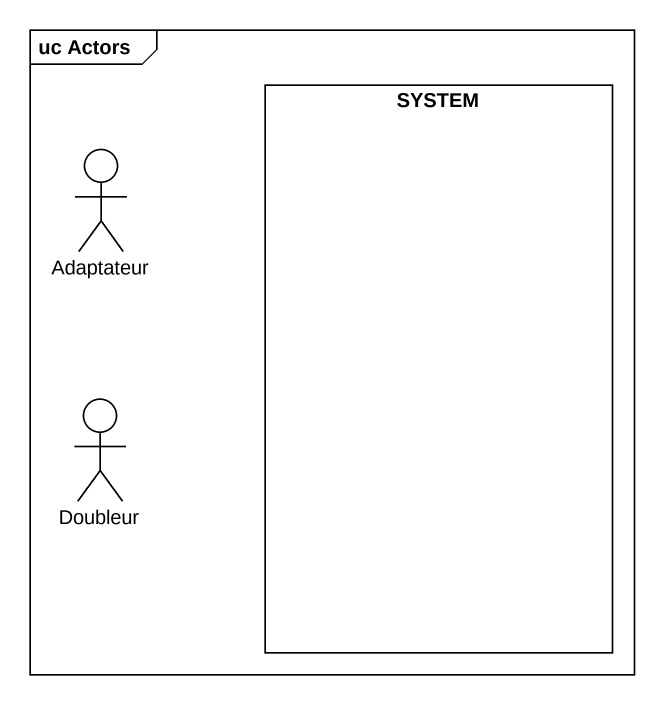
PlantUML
@startuml
mainframe uc Actors
rectangle SYSTEM
actor Adaptateur
actor Doubleur
@enduml
